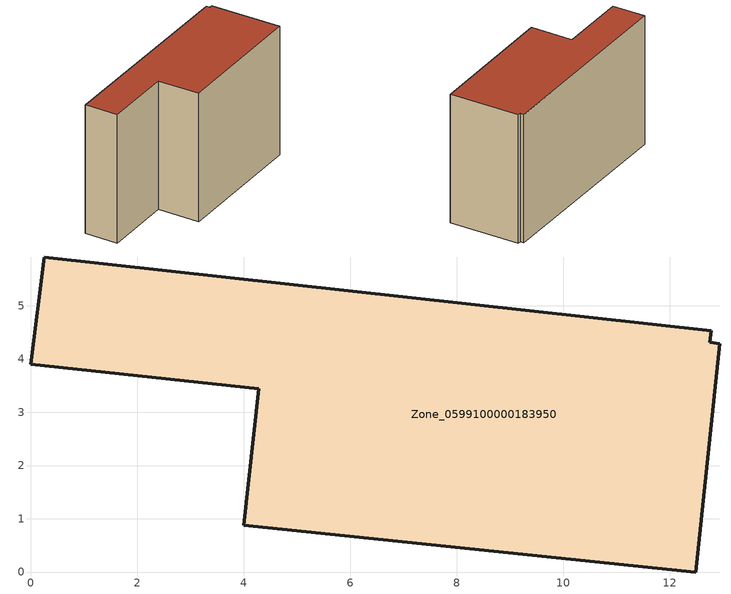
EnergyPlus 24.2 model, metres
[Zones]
Zone_0599100000183950
 floor ground (C_G): 12.75,4.31 12.93,4.29 12.49,0 4,0.88 4.28,3.44 0,3.9 0.24,5.92 12.78,4.54 z0
 wall outside (C_F): 12.78,4.54 0.24,5.92 0,3.9 4.28,3.44 4,0.88 12.49,0 12.93,4.29 12.75,4.31 12.78,4.54 z0:8.04
 roof outside (C_R): 12.75,4.31 12.78,4.54 0.24,5.92 0,3.9 4.28,3.44 4,0.88 12.49,0 12.93,4.29 z8.04
[BUILDING]
Pand.0599100000183950: North Axis=0; Terrain=City; Loads Convergence Tolerance Value=0.04; Temperature Convergence Tolerance Value=0.4; Solar Distribution=FullExterior; Maximum Number of Warmup Days=25; Minimum Number of Warmup Days=1
[Site:Location]
Rotterdam.The.Hague.AP_ZH_NLD Design_Conditions: Latitude=51.96; Longitude=4.45; Time Zone=1; Elevation=-4.5
[SITE:GROUNDTEMPERATURE:BUILDINGSURFACE]
18, 18, 18, 18, 18, 18, 18, 18, 18, 18, 18, 18
[MATERIAL] Thermal Absorptance=0.9; Solar Absorptance=0.7; Visible Absorptance=0.7
Name | Roughness | Thickness | Conductivity | Density | Specific Heat
G.TI.1946 | MediumSmooth | 0.15 | 1 | 540 | 1210
F.TI.1946 | Rough | 0.3 | 0.857143 | 1920 | 840
R.TI.1946 | MediumRough | 0.2 | 0.1 | 1500 | 1000
[CONSTRUCTION]
C_G: G.TI.1946
C_F: F.TI.1946
C_R: R.TI.1946
[ZONE]
Zone_0599100000183950: Type=1; Multiplier=1; Ceiling Height=Autocalculate; Volume=Autocalculate; Floor Area=autocalculate; Part of Total Floor Area=Yes
[ZONEINFILTRATION:DESIGNFLOWRATE]
Infil_Zone_0599100000183950: Zone or ZoneList or Space or SpaceList=Zone_0599100000183950; Schedule=AlwaysOn; Design Flow Rate Calculation Method=Flow/Area; Flow Rate per Floor Area=0.003; Constant Term Coefficient=1; Temperature Term Coefficient=0; Velocity Term Coefficient=0; Velocity Squared Term Coefficient=0
[HVACTEMPLATE:ZONE:IDEALLOADSAIRSYSTEM]
Zone_0599100000183950: Maximum Heating Supply Air Temperature=50; Minimum Cooling Supply Air Temperature=13; Maximum Heating Supply Air Humidity Ratio=0.0156; Minimum Cooling Supply Air Humidity Ratio=0.0077; Heating Limit=NoLimit; Cooling Limit=NoLimit; Dehumidification Control Type=ConstantSensibleHeatRatio; Cooling Sensible Heat Ratio=0.7; Dehumidification Setpoint=60; Humidification Control Type=None; Humidification Setpoint=30; Outdoor Air Method=None; Outdoor Air Flow Rate per Person=0.00944; Outdoor Air Flow Rate per Zone Floor Area=0; Outdoor Air Flow Rate per Zone=0; Demand Controlled Ventilation Type=None; Outdoor Air Economizer Type=NoEconomizer; Heat Recovery Type=None; Sensible Heat Recovery Effectiveness=0.7; Latent Heat Recovery Effectiveness=0.65
[ZONECONTROL:THERMOSTAT]
ThermostatControl_Zone_0599100000183950: Zone or ZoneList=Zone_0599100000183950; Control Type Schedule=DualSetpointControlType; Control 1=Thermostat_Zone_0599100000183950; Temperature Difference Between Cutout And Setpoint=0
[THERMOSTATSETPOINT:DUALSETPOINT]
Thermostat_Zone_0599100000183950: Heating Setpoint Temperature Schedule=HeatingSetpoint_Zone_0599100000183950; Cooling Setpoint Temperature Schedule=CoolingSetpoint_Zone_0599100000183950
[SCHEDULE:COMPACT]
HeatingSetpoint_Zone_0599100000183950: Through: 12/31, For: AllDays, Until: 24:00, 21
CoolingSetpoint_Zone_0599100000183950: Through: 12/31, For: AllDays, Until: 24:00, 24
DualSetpointControlType: Through: 12/31, For: AllDays, Until: 24:00, 4
AlwaysOn: Through: 12/31, For: AllDays, Until: 24:00, 1
